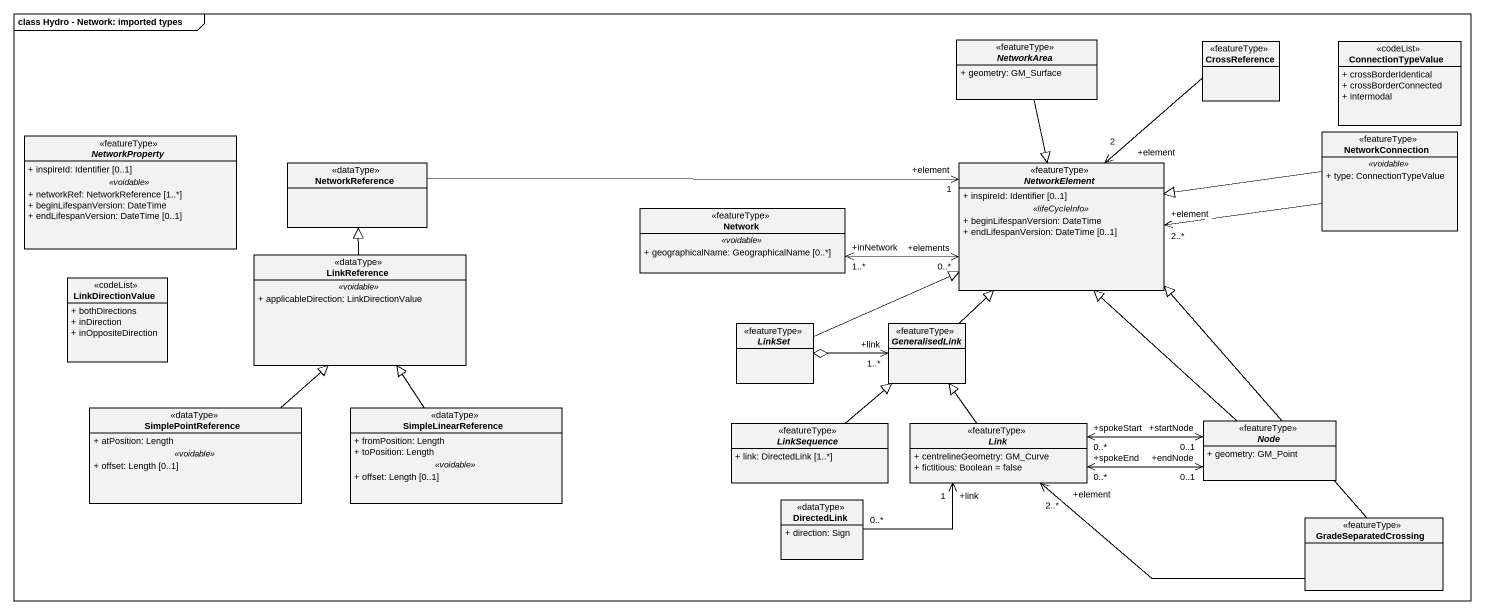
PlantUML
@startuml
mainframe class Hydro - Network: imported types
hide circle
hide empty members
skinparam classAttributeIconSize 0
abstract class NetworkArea <<featureType>> {
  + geometry: GM_Surface
}
class CrossReference <<featureType>>
class ConnectionTypeValue <<codeList>> {
  + crossBorderIdentical
  + crossBorderConnected
  + intermodal
}
abstract class NetworkProperty <<featureType>> {
  + inspireId: Identifier [0..1]
  .. <<voidable>> ..
  + networkRef: NetworkReference [1..*]
  + beginLifespanVersion: DateTime
  + endLifespanVersion: DateTime [0..1]
}
class NetworkConnection <<featureType>> {
  .. <<voidable>> ..
  + type: ConnectionTypeValue
}
class NetworkReference <<dataType>>
abstract class NetworkElement <<featureType>> {
  + inspireId: Identifier [0..1]
  .. <<lifeCycleInfo>> ..
  + beginLifespanVersion: DateTime
  + endLifespanVersion: DateTime [0..1]
}
class "Network" as Network_ <<featureType>> {
  .. <<voidable>> ..
  + geographicalName: GeographicalName [0..*]
}
class LinkReference <<dataType>> {
  .. <<voidable>> ..
  + applicableDirection: LinkDirectionValue
}
class LinkDirectionValue <<codeList>> {
  + bothDirections
  + inDirection
  + inOppositeDirection
}
abstract class LinkSet <<featureType>>
abstract class GeneralisedLink <<featureType>>
class SimplePointReference <<dataType>> {
  + atPosition: Length
  .. <<voidable>> ..
  + offset: Length [0..1]
}
class SimpleLinearReference <<dataType>> {
  + fromPosition: Length
  + toPosition: Length
  .. <<voidable>> ..
  + offset: Length [0..1]
}
abstract class LinkSequence <<featureType>> {
  + link: DirectedLink [1..*]
}
abstract class Link <<featureType>> {
  + centrelineGeometry: GM_Curve
  + fictitious: Boolean = false
}
abstract class "Node" as Node_ <<featureType>> {
  + geometry: GM_Point
}
class DirectedLink <<dataType>> {
  + direction: Sign
}
class GradeSeparatedCrossing <<featureType>>
NetworkArea --|> NetworkElement
CrossReference --> "+element\n2" NetworkElement
NetworkConnection -left-|> NetworkElement
NetworkConnection -left-> "+element\n2..*" NetworkElement
NetworkReference -right-> "+element\n1" NetworkElement
Network_ "+inNetwork\n1..*" <-right-> "+elements\n0..*" NetworkElement
LinkReference -up-|> NetworkReference
LinkSet -right-|> NetworkElement
GeneralisedLink -up-|> NetworkElement
GeneralisedLink "+link\n1..*" <-left-o LinkSet
SimplePointReference -up-|> LinkReference
SimpleLinearReference -up-|> LinkReference
LinkSequence -up-|> GeneralisedLink
Link -up-|> GeneralisedLink
Link "+spokeEnd\n0..*" <-right-> "+endNode\n0..1" Node_
Link "+spokeStart\n0..*" <-right-> "+startNode\n0..1" Node_
Node_ -up-|> NetworkElement
DirectedLink "0..*" -right-> "+link\n1" Link
GradeSeparatedCrossing -up-|> NetworkElement
GradeSeparatedCrossing -left-> "+element\n2..*" Link
@enduml
